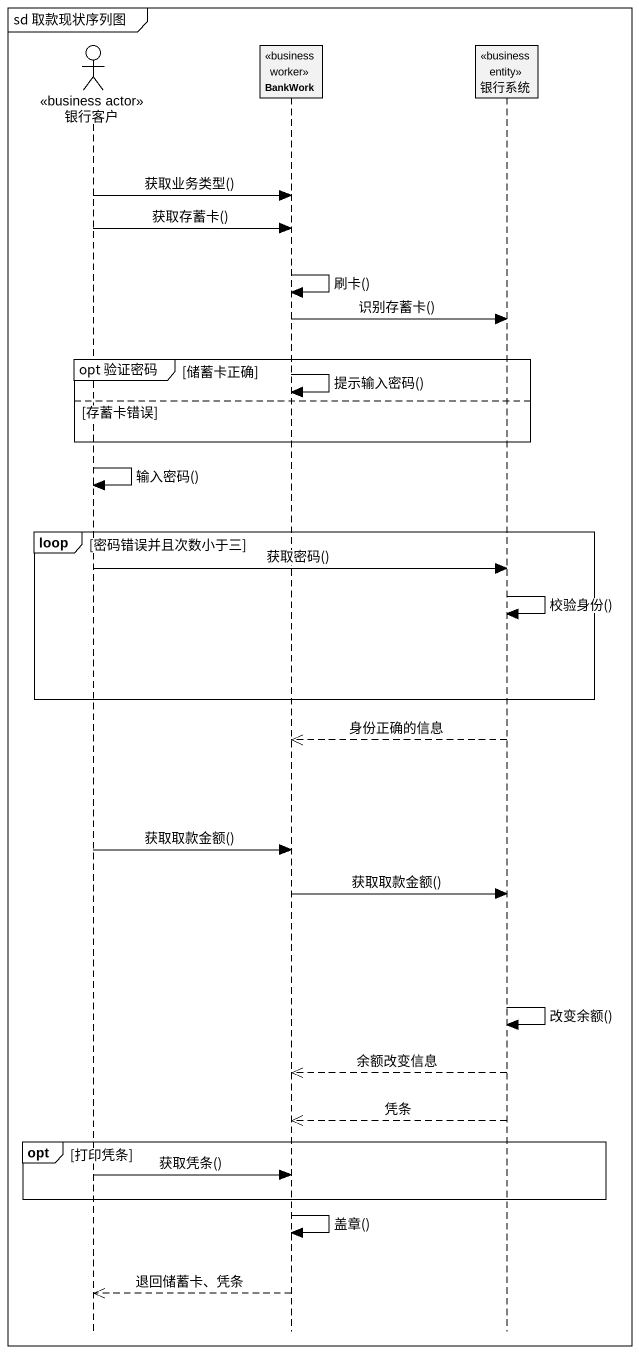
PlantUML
@startuml
mainframe sd 取款现状序列图
hide footbox
actor 银行客户 <<business actor>>
participant BankWork <<business worker>>
participant 银行系统 <<business entity>>

银行客户 -> BankWork : 获取业务类型()
银行客户 -> BankWork : 获取存蓄卡()
BankWork -> BankWork : 刷卡()
BankWork -> 银行系统 : 识别存蓄卡()
group opt 验证密码 [储蓄卡正确]
  BankWork -> BankWork : 提示输入密码()
else 存蓄卡错误
end
银行客户 -> 银行客户 : 输入密码()
loop 密码错误并且次数小于三
  银行客户 -> 银行系统 : 获取密码()
  银行系统 -> 银行系统 : 校验身份()
end
银行系统 -->> BankWork : 身份正确的信息
银行客户 -> BankWork : 获取取款金额()
BankWork -> 银行系统 : 获取取款金额()
银行系统 -> 银行系统 : 改变余额()
银行系统 -->> BankWork : 余额改变信息
银行系统 -->> BankWork : 凭条
opt 打印凭条
  银行客户 -> BankWork : 获取凭条()
end
BankWork -> BankWork : 盖章()
BankWork -->> 银行客户 : 退回储蓄卡、凭条
@enduml
